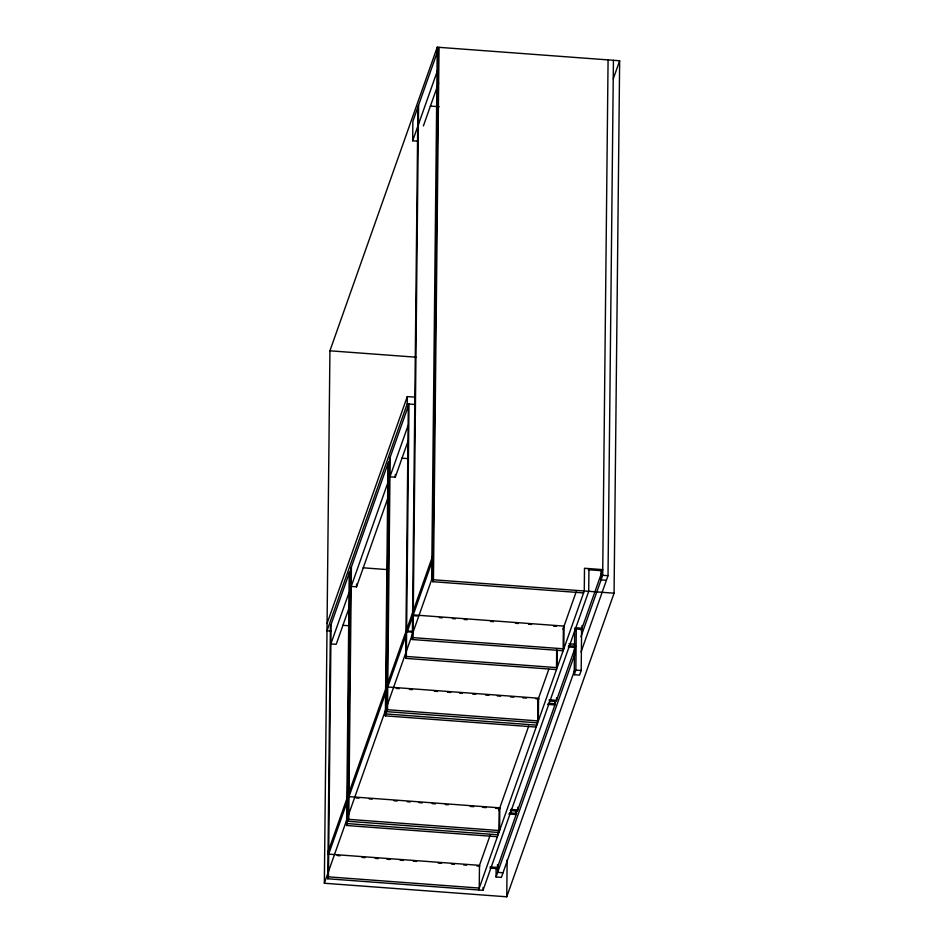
<?xml version="1.0" encoding="UTF-8"?>
<svg xmlns="http://www.w3.org/2000/svg" width="944" height="944" viewBox="0 0 944 944"><rect width="100%" height="100%" fill="white"/><g stroke="black" fill="none" stroke-linecap="round" stroke-linejoin="round"><path stroke-width="1.42" d="M324.347 883.242L329.928 350.802L437.249 47.2L619.653 60.758L614.072 593.198L506.751 896.8L324.347 883.242L431.668 579.64L437.249 47.2M588.95 568.595L588.714 591.322L483.021 890.31L327.757 878.77L330.4 626.356L349.917 571.155L347.274 823.581L346.59 825.493L497.405 836.703M328.441 876.858L328.677 854.131L479.481 865.341L479.245 888.068L328.441 876.858L327.757 878.77M328.713 850.072L331.084 624.432M346.59 825.493L346.826 802.766M346.873 798.707L349.233 573.067M498.892 832.49L348.088 821.28L350.731 568.854L388.668 461.522L386.025 713.947L385.353 715.859L536.157 727.069M348.761 819.357L348.997 796.63L499.813 807.84L499.577 830.567L348.761 819.357L348.088 821.28M349.044 792.571L351.404 566.931M387.783 482.915L351.203 586.413L356.537 586.814L356.572 584.029M385.353 715.859L385.589 693.132M385.624 689.073L387.996 463.433M537.655 722.856L386.839 711.646L389.483 459.221L409 404.02L406.345 656.446L405.672 658.357L556.488 669.567M387.512 709.723L387.748 686.996L538.564 698.206L538.328 720.933L387.512 709.723L386.839 711.646M387.795 682.937L390.155 457.297M408.115 425.414L389.955 476.779L395.288 477.18L395.324 474.395M331.379 631.147L327.002 630.816L407.218 403.89L407.289 396.586L414.581 397.129M405.672 658.357L405.908 635.631M405.955 631.571L408.315 405.932M407.265 631.796L407.312 627.736L433.32 554.14L433.284 558.199L407.265 631.796L413.142 632.232M418.015 141.187L412.67 140.798L412.87 121.316L439.031 47.33L433.449 579.781L432.777 581.693L583.593 592.903M563.143 650.746L412.327 639.536L417.897 107.097M412.965 615.665L413.012 611.606M413 637.625L413.236 614.898L564.052 626.108L563.816 648.835L413 637.625L412.327 639.536M413.283 610.839L418.581 105.185M432.777 581.693L433.013 558.966M433.06 554.907L438.346 49.253M483.021 890.31L483.045 887.478M574.377 670.877L501.382 877.377L496.037 876.976L496.131 868.15M497.488 864.763L497.453 867.465L490.101 866.922M497.748 865.023L497.665 872.374L503.01 872.775M498.113 831.947L498.09 834.779L347.274 823.581M498.928 829.646L499.14 809.763M506.751 896.8L507.14 859.925M490.03 868.091L497.051 868.61L516.557 813.409L516.592 810.471M517.808 807.262L517.784 809.964L510.763 809.445M536.865 722.313L536.841 725.157L386.025 713.947M537.667 721.428L537.891 700.129M510.362 810.589L517.371 811.12L555.32 703.787L555.343 700.837M556.512 666.724L556.7 649.684M556.559 697.628L556.535 700.33L549.184 699.787M557.338 650.605L557.161 667.656L406.345 656.446M563.155 649.33L563.379 628.02M581.634 627.795L581.185 670.5L579.557 675.102L574.223 674.7L574.684 630.521M574.967 647.997L574.908 653.885L496.037 876.976M574.223 674.7L575.852 670.098L576.277 628.869M582.047 625.53L582.023 628.232L575.002 627.713M601.151 571.061L601.057 579.899L606.39 580.289M580.949 636.787L602.685 575.297L608.078 59.897M581.056 651.974L608.019 575.698L613.423 60.298M412.67 140.798L438.146 68.723M423.396 125.941L438.582 82.989M327.072 623.512L407.289 396.586M349.032 592.549L330.872 643.914L336.217 644.315L349.953 605.434M356.537 586.814L388.244 497.11M395.288 477.18L408.056 441.084M613.281 78.777L619.653 60.758M479.222 866.108L490.066 835.416M498.869 810.507L528.723 726.066M537.525 701.144L548.783 669.308M562.978 629.164L576.182 591.794M478.573 889.98L584.265 590.991L584.501 568.264L602.744 569.621L581.233 630.474M515.931 811.274L516.203 810.507L516.156 814.566L508.804 814.023M554.683 701.64L554.954 700.873L554.907 704.932L547.555 704.389M430.334 106.058L439.161 106.707M329.928 350.802L416.021 357.198M407.218 403.89L414.876 404.457M401.92 458.17L407.796 458.619M588.301 569.728L602.331 570.766M602.685 575.297L608.019 575.698M363.169 567.804L388.161 569.669M431.668 579.64L614.072 593.198M414.44 615.771L417.366 615.995M439.326 617.624L442.252 617.836M452.506 618.603L455.433 618.816M464.212 619.476L467.15 619.689M490.573 621.435L493.5 621.648M515.459 623.288L518.398 623.5M528.64 624.267L531.566 624.48M553.538 626.108L556.464 626.332M574.601 628.857L581.622 629.377M342.837 625.306L348.714 625.742M407.537 631.029L413.366 631.465M568.972 643.82L574.849 644.256M568.63 645.755L575.639 646.286M568.217 646.911L575.238 647.431L556.134 701.486L549.113 700.955M575.852 670.098L581.185 670.5M396.268 688.424L399.241 688.636M409.448 689.403L412.469 689.627M434.334 691.244L437.461 691.48M447.515 692.223L450.689 692.459M459.516 693.12L462.454 693.344M472.743 694.1L475.682 694.324M485.582 695.055L488.909 695.303M497.299 695.929L500.674 696.176M510.48 696.908L513.902 697.168M522.728 697.817L526.587 698.1M535.956 698.808L538.894 699.02M548.299 703.256L555.32 703.787M356.053 797.94L359.015 798.164M369.222 798.919L372.243 799.143M394.12 800.772L397.235 801.008M407.301 801.751L410.227 801.975M419.006 802.624L422.228 802.86M432.187 803.604L435.455 803.851M445.367 804.583L448.294 804.795M470.254 806.436L473.676 806.683M482.502 807.344L486.361 807.627M495.73 808.324L500.143 808.654M509.548 812.89L516.557 813.409M337.185 855.547L340.159 855.771M362.083 857.4L365.151 857.636M375.252 858.379L378.379 858.615M386.969 859.252L390.143 859.488M400.15 860.232L403.371 860.468M413.33 861.211L416.599 861.459M438.217 863.064L441.591 863.312M451.397 864.043L454.324 864.256M463.646 864.952L466.584 865.164M476.873 865.931L479.812 866.155M328.441 850.839L328.406 854.898L347.097 801.999L347.144 797.94L328.441 850.839M348.773 793.338L348.725 797.397L385.86 692.365L385.895 688.306L348.773 793.338M387.524 683.704L387.477 687.763L406.18 634.864L406.227 630.804L387.524 683.704"/></g></svg>
